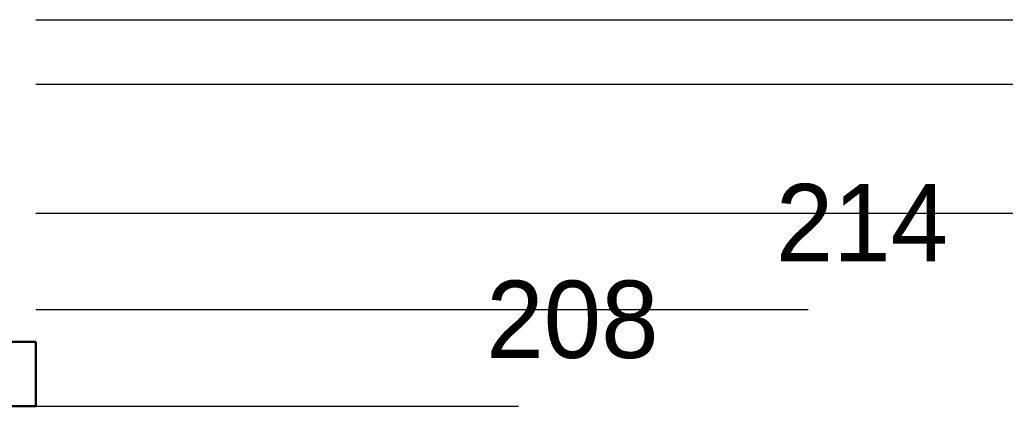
# Model space of a CAD drawing. Header units: millimetres. Extents: x 7 to 631, y -50 to 413.
# Drawn here: x 219.5 to 250.13, y 214 to 226 of the extents above; entities that cross this region are included whole.
import ezdxf

# ---------------------------------------------------------------- set-up
doc = ezdxf.new("R2010")
doc.units = ezdxf.units.MM
doc.linetypes.add('DASHED_STD', pattern=[3, 2, -1])
for name, color, linetype, lineweight in [('DIM', 7, 'Continuous', 15), ('HIDDEN', 7, 'DASHED_STD', 13), ('NOTES', 7, 'Continuous', 18), ('VISIBLE', 7, 'Continuous', 30)]:
    doc.layers.add(name, color=color, linetype=linetype, lineweight=lineweight)

msp = doc.modelspace()

# ---------------------------------------------------------------- linework, layer by layer
at = {"layer": 'DIM'}
for p, q in [((220, 226), (271, 226)), ((220, 224), (262, 224)), ((220, 220), (253, 220)), ((220, 217), (244, 217)), ((220, 214), (235, 214))]:
    msp.add_line(p, q, dxfattribs=at)
at = {"layer": 'HIDDEN'}
for points in [[(220, 216), (219.82378, 216), (219.29601, 216), (218.419345, 216), (217.1982, 216), (215.638725, 216), (213.74877, 216), (211.53785, 216), (209.017095, 216), (206.1992, 216), (203.09835, 216), (199.73016, 216), (196.111585, 216), (192.26085, 216), (188.197335, 216)], [(80, 214), (81.755045, 214), (86.93218, 214), (95.271795, 214), (106.355715, 214), (119.62814, 214), (134.423535, 214), (150, 214), (165.576465, 214), (180.37186, 214), (193.644285, 214), (204.728205, 214), (213.06782, 214), (218.244955, 214), (220, 214)]]:
    msp.add_lwpolyline(points, dxfattribs=at)
at = {"layer": 'VISIBLE'}
for points in [[(188.197335, 216), (192.26085, 216), (196.111585, 216), (199.73016, 216), (203.09835, 216), (206.1992, 216), (209.017095, 216), (211.53785, 216), (213.74877, 216), (215.638725, 216), (217.1982, 216), (218.419345, 216), (219.29601, 216), (219.82378, 216), (220, 216)], [(220, 214), (220, 216)], [(220, 214), (218.244955, 214), (213.06782, 214), (204.728205, 214), (193.644285, 214), (180.37186, 214), (165.576465, 214), (150, 214), (134.423535, 214), (119.62814, 214), (106.355715, 214), (95.271795, 214), (86.93218, 214), (81.755045, 214), (80, 214)]]:
    msp.add_lwpolyline(points, dxfattribs=at)

# ---------------------------------------------------------------- texts
at = {"layer": 'NOTES'}
for s, p in [('214', (243, 218.5)), ('208', (234, 215.5))]:
    msp.add_text(s, height=2.4, dxfattribs=at).set_placement(p)

doc.saveas('drawing.dxf')
